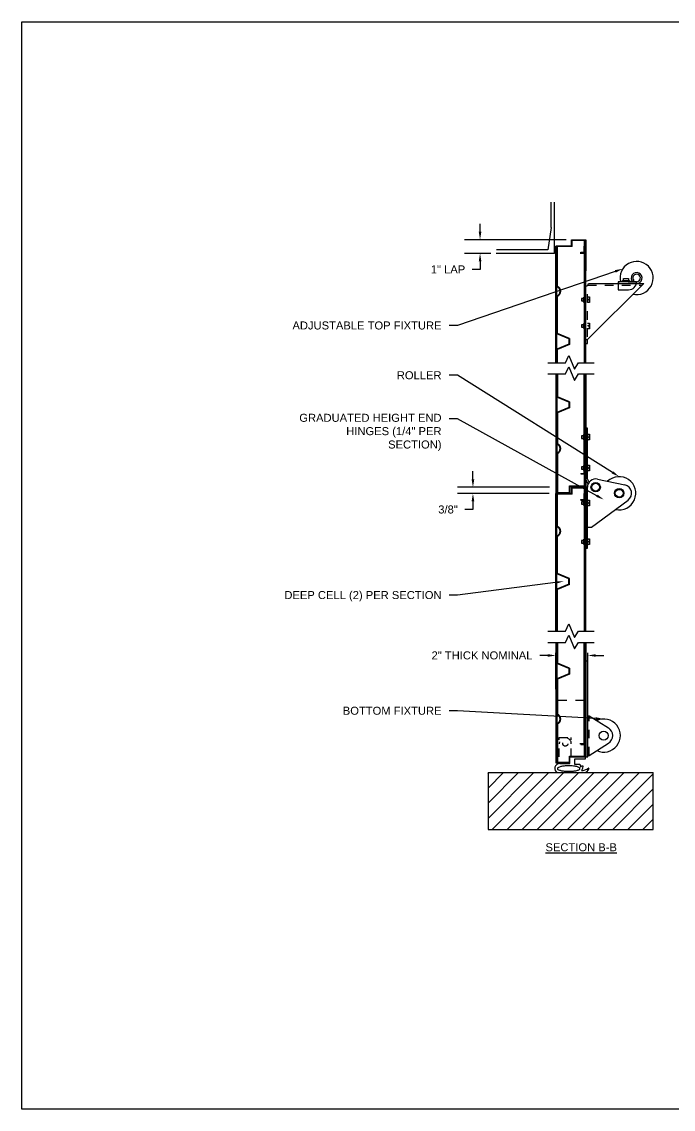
# Model space of a CAD drawing. Header units: inches. Extents: x 168.8 to 189.1, y 234.4 to 247.7.
# Drawn here: x 168.77 to 176.4, y 234.45 to 247.18 of the extents above; entities that cross this region are included whole.
import ezdxf
from ezdxf import colors
from ezdxf.entities.mleader import LeaderData, LeaderLine
from ezdxf.math import Vec2, Vec3

# ---------------------------------------------------------------- set-up
doc = ezdxf.new("R2010")
doc.units = ezdxf.units.IN
doc.header["$LTSCALE"] = 0.25
doc.header["$MEASUREMENT"] = 0
doc.linetypes.add('HIDDEN', pattern=[0.375, 0.25, -0.125])
doc.layers.add('420 - NO WINDOW', color=7, linetype='Continuous')
doc.layers.add('ANNOTATIONS', color=1, linetype='Continuous')
doc.styles.add('ARIAL', font='arial.ttf', dxfattribs={"height": 0.09375})
doc.styles.get("Standard").update_dxf_attribs({"font": 'romans.shx'})
doc.dimstyles.new('DIMSTYLE_5', dxfattribs={"dimtxt": 0.0625, "dimasz": 0.15, "dimexe": 0.18, "dimexo": 0.0625, "dimgap": 0.09, "dimtad": 0, "dimtih": 1, "dimtoh": 1, "dimdec": 5, "dimlfac": 8, "dimzin": 4, "dimdsep": 46, "dimtxsty": 'Standard', "dimcen": 0.09, "dimadec": 0, "dimazin": 0, "dimtp": 0.03125, "dimtm": 0.03125, "dimtfac": 1, "dimtdec": 5, "dimtofl": 0, "dimtmove": 0, "dimatfit": 3, "dimfxl": 1, "dimtolj": 1, "dimtzin": 4, "dimarcsym": 0})
doc.dimstyles.new('STANDARD$0', dxfattribs={"dimtxt": 0.09375, "dimasz": 0.09375, "dimexe": 0.03125, "dimexo": 0.046875, "dimgap": 0.09, "dimtad": 0, "dimtih": 1, "dimtoh": 1, "dimdec": 4, "dimzin": 0, "dimdsep": 46, "dimtxsty": 'ARIAL', "dimcen": 0.09, "dimadec": 0, "dimazin": 0, "dimtfac": 1, "dimtdec": 4, "dimtofl": 0, "dimtmove": 0, "dimatfit": 1, "dimfxl": 1, "dimtolj": 1, "dimtzin": 0, "dimarcsym": 0})

# ---------------------------------------------------------------- blocks, each defined once
blk = doc.blocks.new('*D6')
at = {"layer": 'ANNOTATIONS', "color": 0, "lineweight": -2, "transparency": 16777216}
for p, q in [((174.14, 244.723), (174.14, 244.816)), ((175.15, 244.629), (173.96, 244.629)), ((174.266, 244.47), (173.96, 244.47)), ((174.14, 244.282), (174.046, 244.282)), ((174.14, 244.376), (174.14, 244.282))]:
    blk.add_line(p, q, dxfattribs=at)
at = {"layer": 'ANNOTATIONS', "color": 0, "transparency": 16777216}
for points in [[(174.125, 244.723), (174.156, 244.723), (174.14, 244.629)], [(174.125, 244.376), (174.156, 244.376), (174.14, 244.47)]]:
    blk.add_solid(points, dxfattribs=at)
at = {"layer": 'defpoints', "color": 0, "transparency": 16777216}
for p in [(175.213, 244.629), (174.14, 244.47), (174.328, 244.47)]:
    blk.add_point(p, dxfattribs=at)
at = {"layer": 'ANNOTATIONS', "color": 0, "transparency": 16777216, "insert": (173.765, 244.282), "char_height": 0.0938, "attachment_point": 5, "style": 'ARIAL'}
blk.add_mtext('\\A1;1" LAP', dxfattribs=at)
blk = doc.blocks.new('*D7')
at = {"layer": 'ANNOTATIONS', "color": 0, "lineweight": -2, "transparency": 16777216}
for p, q in [((174.057, 241.824), (174.057, 241.918)), ((174.952, 241.73), (173.877, 241.73)), ((174.951, 241.657), (173.877, 241.657)), ((174.057, 241.47), (173.963, 241.47)), ((174.057, 241.564), (174.057, 241.47))]:
    blk.add_line(p, q, dxfattribs=at)
at = {"layer": 'ANNOTATIONS', "color": 0, "transparency": 16777216}
for points in [[(174.041, 241.824), (174.073, 241.824), (174.057, 241.73)], [(174.041, 241.564), (174.073, 241.564), (174.057, 241.657)]]:
    blk.add_solid(points, dxfattribs=at)
at = {"layer": 'defpoints', "color": 0, "transparency": 16777216}
for p in [(175.015, 241.73), (174.057, 241.657), (175.013, 241.657)]:
    blk.add_point(p, dxfattribs=at)
at = {"layer": 'ANNOTATIONS', "color": 0, "transparency": 16777216, "insert": (173.765, 241.47), "char_height": 0.0938, "attachment_point": 5, "style": 'ARIAL'}
blk.add_mtext('\\A1;3/8"', dxfattribs=at)
blk = doc.blocks.new('*D8')
at = {"layer": 'ANNOTATIONS', "color": 0, "lineweight": -2, "transparency": 16777216}
for p, q in [((174.934, 239.761), (174.84, 239.761)), ((175.028, 239.365), (175.028, 239.792)), ((175.402, 239.365), (175.402, 239.792)), ((175.495, 239.761), (175.589, 239.761))]:
    blk.add_line(p, q, dxfattribs=at)
at = {"layer": 'ANNOTATIONS', "color": 0, "transparency": 16777216}
for points in [[(174.934, 239.776), (174.934, 239.745), (175.028, 239.761)], [(175.495, 239.776), (175.495, 239.745), (175.402, 239.761)]]:
    blk.add_solid(points, dxfattribs=at)
at = {"layer": 'defpoints', "color": 0, "transparency": 16777216}
for p in [(175.402, 239.761), (175.028, 239.318), (175.402, 239.318)]:
    blk.add_point(p, dxfattribs=at)
at = {"layer": 'ANNOTATIONS', "color": 0, "transparency": 16777216, "insert": (174.163, 239.761), "char_height": 0.09375, "attachment_point": 5, "style": 'ARIAL'}
blk.add_mtext('\\A1;2" THICK NOMINAL', dxfattribs=at)

msp = doc.modelspace()

# ---------------------------------------------------------------- hatches: boundary and pattern name
at = {"layer": '420 - NO WINDOW'}
h = msp.add_hatch(dxfattribs=at)
h.set_pattern_fill('ANSI31', color=256, style=0)
h.set_pattern_definition([(45, (-0.36686, 1.20437), (-0.08838835, 0.08838835), [])])
h.paths.add_polyline_path([(176.16832, 238.38842), (174.23343, 238.38842), (174.23343, 237.72355), (176.16832, 237.72355)])

# ---------------------------------------------------------------- linework, layer by layer
for p, q in [((174.9741, 244.7733), (174.9741, 245.07068)), ((175.01349, 244.4697), (175.01349, 245.07068)), ((174.9741, 244.7733), (174.93238, 244.5091)), ((175.02752, 243.18952), (175.02752, 244.55575)), ((175.21268, 244.55575), (175.02752, 244.55575)), ((175.03924, 243.18952), (175.03924, 244.55575)), ((175.21924, 244.54919), (175.0458, 244.54919)), ((175.0458, 244.08182), (175.0458, 244.54919)), ((175.21268, 244.62888), (175.37814, 244.62888)), ((175.21268, 244.55575), (175.21268, 244.62888)), ((175.21924, 244.62231), (175.35986, 244.62231)), ((175.21924, 244.54919), (175.21924, 244.62231)), ((175.35986, 244.62231), (175.35986, 244.55575)), ((175.35986, 244.54919), (175.35986, 244.55575)), ((175.35986, 244.48356), (175.35986, 244.54919)), ((175.36643, 244.62888), (175.36643, 244.55575)), ((175.36643, 243.18952), (175.36643, 244.55575)), ((175.37814, 244.62888), (175.37814, 244.26409)), ((175.37814, 243.18952), (175.37814, 244.62888)), ((175.01349, 244.4697), (174.32844, 244.4697)), ((174.93238, 244.5091), (174.33445, 244.5091)), ((175.31351, 244.47204), (175.36093, 244.47204)), ((175.31955, 244.477), (175.31955, 244.48356)), ((175.31955, 244.48356), (175.35986, 244.48356)), ((175.31955, 244.477), (175.36643, 244.477)), ((175.36093, 244.47204), (175.36093, 243.65822)), ((175.97433, 244.13675), (175.7574, 244.13675)), ((175.7574, 244.13675), (175.7574, 244.043)), ((175.80782, 244.15292), (175.88889, 244.15292)), ((175.80782, 244.13675), (175.80782, 244.15292)), ((175.82068, 244.17351), (175.87859, 244.17351)), ((175.82068, 244.15292), (175.82068, 244.17351)), ((175.87859, 244.17351), (175.87859, 244.15292)), ((175.88889, 244.15292), (175.88889, 244.13675)), ((175.92749, 244.13675), (175.94281, 244.15002)), ((176.05689, 244.1165), (175.39802, 243.46025)), ((175.40967, 244.1165), (176.05689, 244.1165)), ((175.7574, 244.043), (175.88058, 244.043)), ((175.0458, 243.53081), (175.0458, 243.9698)), ((175.32856, 243.94016), (175.32856, 243.91203)), ((175.34799, 243.94016), (175.32856, 243.94016)), ((175.32856, 243.91203), (175.34718, 243.91203)), ((175.34799, 243.94825), (175.34799, 243.90379)), ((175.35925, 243.94825), (175.34799, 243.94825)), ((175.34799, 243.90379), (175.35925, 243.90379)), ((175.41359, 243.92625), (175.39773, 243.92625)), ((175.39802, 243.95959), (175.42102, 243.95959)), ((175.42102, 243.89291), (175.39802, 243.89291)), ((175.42102, 243.95959), (175.42102, 243.89291)), ((175.32856, 243.63347), (175.32856, 243.60534)), ((175.34799, 243.63347), (175.32856, 243.63347)), ((175.34799, 243.64156), (175.34799, 243.5971)), ((175.35925, 243.64156), (175.34799, 243.64156)), ((175.36093, 243.65822), (175.36093, 243.19147)), ((175.39802, 243.6529), (175.42102, 243.6529)), ((175.42102, 243.6529), (175.42102, 243.58622)), ((175.17986, 243.4683), (175.03924, 243.52642)), ((175.18643, 243.47269), (175.0458, 243.53081)), ((175.32856, 243.60534), (175.34718, 243.60534)), ((175.34799, 243.5971), (175.35925, 243.5971)), ((175.41359, 243.61956), (175.39773, 243.61956)), ((175.42102, 243.58622), (175.39802, 243.58622)), ((175.17986, 243.40583), (175.03924, 243.3477)), ((175.18643, 243.40144), (175.0458, 243.34331)), ((175.17986, 243.4683), (175.17986, 243.40583)), ((175.18643, 243.47269), (175.18643, 243.40144)), ((175.37814, 243.46025), (175.39802, 243.46025)), ((175.37814, 243.41338), (175.39802, 243.41338)), ((175.39802, 243.41338), (175.39802, 243.46025)), ((175.0458, 243.18952), (175.0458, 243.34331)), ((175.14006, 243.18952), (175.17857, 243.2736)), ((175.17857, 243.2736), (175.24844, 243.11351)), ((174.93347, 243.18952), (175.14006, 243.18952)), ((175.14006, 243.05721), (175.17857, 243.14128)), ((175.17857, 243.14128), (175.24844, 242.9812)), ((175.24844, 243.11351), (175.29355, 243.18952)), ((175.29355, 243.18952), (175.47653, 243.18952)), ((174.93347, 243.05721), (175.14006, 243.05721)), ((175.02752, 243.05721), (175.02752, 241.66152)), ((175.03924, 243.05721), (175.03924, 241.66152)), ((175.0458, 243.05721), (175.0458, 242.79099)), ((175.24844, 242.9812), (175.29355, 243.05721)), ((175.29355, 243.05721), (175.47653, 243.05721)), ((175.35963, 242.61669), (175.35963, 243.05721)), ((175.36643, 243.05721), (175.36643, 241.74131)), ((175.37814, 243.05721), (175.37814, 241.74131)), ((175.17986, 242.72847), (175.03924, 242.7866)), ((175.18643, 242.73286), (175.0458, 242.79099)), ((175.18643, 242.73286), (175.18643, 242.66161)), ((175.17986, 242.666), (175.03924, 242.60787)), ((175.18643, 242.66161), (175.0458, 242.60349)), ((175.17986, 242.72847), (175.17986, 242.666)), ((175.35963, 241.89896), (175.35963, 242.61669)), ((175.0458, 242.60349), (175.0458, 242.23982)), ((175.37814, 241.82271), (175.37814, 242.42104)), ((175.39802, 242.42104), (175.37814, 242.42104)), ((175.39802, 241.82803), (175.39802, 242.42104)), ((175.39802, 242.35086), (175.42102, 242.35086)), ((175.42102, 242.35086), (175.42102, 242.28418)), ((175.34799, 242.33144), (175.32856, 242.33144)), ((175.32856, 242.33144), (175.32856, 242.3033)), ((175.32856, 242.3033), (175.34718, 242.3033)), ((175.35925, 242.33952), (175.34799, 242.33952)), ((175.34799, 242.33952), (175.34799, 242.29507)), ((175.34799, 242.29507), (175.35925, 242.29507)), ((175.41359, 242.31752), (175.39773, 242.31752)), ((175.42102, 242.28418), (175.39802, 242.28418)), ((175.0458, 242.1278), (175.0458, 241.66809)), ((175.32856, 241.96949), (175.32856, 241.94135)), ((175.34799, 241.96949), (175.32856, 241.96949)), ((175.34799, 241.97757), (175.34799, 241.93312)), ((175.35925, 241.97757), (175.34799, 241.97757)), ((175.39802, 241.98891), (175.42102, 241.98891)), ((175.42102, 241.98891), (175.42102, 241.92223)), ((175.31955, 241.89318), (175.36643, 241.89318)), ((175.31955, 241.89318), (175.31955, 241.88662)), ((175.31955, 241.88662), (175.35986, 241.88662)), ((175.32856, 241.94135), (175.34718, 241.94135)), ((175.34799, 241.93312), (175.35925, 241.93312)), ((175.35986, 241.88662), (175.35986, 241.74787)), ((175.41359, 241.95557), (175.39773, 241.95557)), ((175.42102, 241.92223), (175.39802, 241.92223)), ((175.18643, 241.74787), (175.35986, 241.74787)), ((175.18643, 241.66809), (175.18643, 241.74787)), ((175.19299, 241.74131), (175.37814, 241.74131)), ((175.19299, 241.66152), (175.19299, 241.74131)), ((175.21268, 241.73104), (175.37814, 241.73104)), ((175.21268, 241.65792), (175.21268, 241.73104)), ((175.21924, 241.72448), (175.35986, 241.72448)), ((175.21924, 241.65136), (175.21924, 241.72448)), ((175.35986, 241.72448), (175.35986, 241.65792)), ((175.36643, 241.73104), (175.36643, 241.65792)), ((175.40727, 241.77225), (175.37814, 241.82271)), ((175.37814, 241.73104), (175.37814, 241.01667)), ((175.37814, 240.0469), (175.37814, 241.73104)), ((175.39802, 241.73104), (175.37814, 241.73104)), ((175.41921, 241.79134), (175.39802, 241.82803)), ((175.39802, 241.01667), (175.39802, 241.73104)), ((175.51407, 241.82539), (175.83718, 241.75801)), ((175.02752, 241.66152), (175.19299, 241.66152)), ((175.02752, 240.0469), (175.02752, 241.65792)), ((175.21268, 241.65792), (175.02752, 241.65792)), ((175.03924, 240.0469), (175.03924, 241.65792)), ((175.0458, 241.66809), (175.18643, 241.66809)), ((175.21924, 241.65136), (175.0458, 241.65136)), ((175.0458, 241.27143), (175.0458, 241.65136)), ((175.31955, 241.58573), (175.35986, 241.58573)), ((175.31955, 241.57917), (175.31955, 241.58573)), ((175.35986, 241.65136), (175.35986, 241.65792)), ((175.35986, 241.58573), (175.35986, 241.65136)), ((175.36643, 240.0469), (175.36643, 241.65792)), ((175.31955, 241.57917), (175.36643, 241.57917)), ((175.32856, 241.55991), (175.32856, 241.53178)), ((175.34799, 241.55991), (175.32856, 241.55991)), ((175.32856, 241.53178), (175.34718, 241.53178)), ((175.34799, 241.568), (175.34799, 241.52354)), ((175.35925, 241.568), (175.34799, 241.568)), ((175.34799, 241.52354), (175.35925, 241.52354)), ((175.35925, 241.57174), (175.35925, 240.0469)), ((175.41359, 241.546), (175.39773, 241.546)), ((175.39802, 241.57934), (175.42102, 241.57934)), ((175.42102, 241.51266), (175.39802, 241.51266)), ((175.42102, 241.57934), (175.42102, 241.51266)), ((175.44489, 241.26229), (175.87595, 241.58081)), ((175.39802, 241.26229), (175.44489, 241.26229)), ((175.0458, 240.72076), (175.0458, 241.15941)), ((175.32856, 241.10589), (175.32856, 241.07775)), ((175.34799, 241.10589), (175.32856, 241.10589)), ((175.32856, 241.07775), (175.34718, 241.07775)), ((175.34799, 241.11397), (175.34799, 241.06952)), ((175.35925, 241.11397), (175.34799, 241.11397)), ((175.41359, 241.09197), (175.39773, 241.09197)), ((175.39802, 241.12531), (175.42102, 241.12531)), ((175.42102, 241.12531), (175.42102, 241.05863)), ((175.34799, 241.06952), (175.35925, 241.06952)), ((175.37814, 241.01667), (175.39802, 241.01667)), ((175.42102, 241.05863), (175.39802, 241.05863)), ((175.17986, 240.65824), (175.03924, 240.71637)), ((175.18643, 240.66263), (175.0458, 240.72076)), ((175.17986, 240.59577), (175.03924, 240.53765)), ((175.18643, 240.59138), (175.0458, 240.53326)), ((175.17986, 240.59577), (175.17986, 240.65824)), ((175.18643, 240.59138), (175.18643, 240.66263)), ((175.0458, 240.0469), (175.0458, 240.53326)), ((175.14006, 240.0469), (175.17857, 240.13098)), ((175.17857, 240.13098), (175.24844, 239.97089)), ((174.93347, 240.0469), (175.14006, 240.0469)), ((175.14006, 239.91458), (175.17857, 239.99866)), ((175.17857, 239.99866), (175.24844, 239.83857)), ((175.24844, 239.97089), (175.29355, 240.0469)), ((175.29355, 240.0469), (175.47653, 240.0469)), ((174.93347, 239.91458), (175.14006, 239.91458)), ((175.02752, 239.91458), (175.02752, 238.50467)), ((175.03924, 239.91458), (175.03924, 238.50467)), ((175.0458, 239.91458), (175.0458, 239.67204)), ((175.24844, 239.83857), (175.29355, 239.91458)), ((175.29355, 239.91458), (175.47653, 239.91458)), ((175.36094, 238.72921), (175.36094, 239.91458)), ((175.36643, 239.91458), (175.36643, 238.57329)), ((175.37814, 239.91458), (175.37814, 238.57329)), ((175.37814, 239.69829), (175.40158, 239.69829)), ((175.40158, 238.57329), (175.40158, 239.69829)), ((175.17986, 239.60953), (175.03924, 239.66765)), ((175.18643, 239.61391), (175.0458, 239.67204)), ((175.17986, 239.60953), (175.17986, 239.54705)), ((175.18643, 239.61391), (175.18643, 239.54266)), ((175.17986, 239.54705), (175.03924, 239.48893)), ((175.18643, 239.54266), (175.0458, 239.48454)), ((175.0458, 239.48454), (175.0458, 239.0718)), ((175.40158, 239.05446), (175.41916, 239.05446)), ((175.41916, 239.05446), (175.64533, 238.91188)), ((175.0458, 238.95978), (175.0458, 238.50673)), ((175.02752, 238.75227), (175.02752, 238.50467)), ((175.31083, 238.72921), (175.36094, 238.72921)), ((175.31955, 238.72516), (175.31955, 238.7186)), ((175.31955, 238.72516), (175.36643, 238.72516)), ((175.31955, 238.7186), (175.35986, 238.7186)), ((175.35986, 238.7186), (175.35986, 238.57985)), ((175.41916, 238.59087), (175.64533, 238.73345)), ((175.18643, 238.57985), (175.35986, 238.57985)), ((175.18643, 238.51123), (175.18643, 238.57985)), ((175.19299, 238.57329), (175.40158, 238.57329)), ((175.19299, 238.50467), (175.19299, 238.57329)), ((175.19299, 238.49477), (175.19299, 238.57329)), ((175.19299, 238.57329), (175.36957, 238.57329)), ((175.36957, 238.5484), (175.24769, 238.5484)), ((175.24769, 238.5484), (175.24769, 238.48914)), ((175.36957, 238.57329), (175.36957, 238.5484)), ((175.40158, 238.59087), (175.41916, 238.59087)), ((175.02752, 238.50467), (175.19299, 238.50467)), ((175.0458, 238.51123), (175.18643, 238.51123)), ((175.07435, 238.49477), (175.19299, 238.49477)), ((175.24871, 238.4892), (175.31023, 238.4892)), ((175.31023, 238.4892), (175.31671, 238.45465)), ((175.33314, 238.46834), (175.31671, 238.45465)), ((175.33858, 238.43908), (175.32881, 238.41465)), ((175.32881, 238.41465), (175.34889, 238.41322)), ((175.33314, 238.46834), (175.34249, 238.46647)), ((175.34249, 238.46647), (175.33858, 238.43908)), ((175.34889, 238.41322), (175.39145, 238.42869)), ((175.40233, 238.41904), (175.39055, 238.40053)), ((175.39145, 238.42869), (175.40969, 238.4403)), ((175.4138, 238.43611), (175.40207, 238.41851)), ((174.23343, 238.38842), (176.16832, 238.38842)), ((174.23343, 238.38842), (174.23343, 237.72355)), ((174.55526, 238.38842), (176.16832, 238.38842)), ((175.04851, 238.38842), (175.36953, 238.38842)), ((175.36953, 238.38842), (175.38659, 238.39696)), ((176.16832, 237.72355), (176.16832, 238.38842)), ((174.23343, 237.72355), (176.16832, 237.72355))]:
    msp.add_line(p, q, dxfattribs=at)
at = {"layer": '420 - NO WINDOW', "linetype": 'HIDDEN'}
for p, q in [((175.39802, 243.49273), (175.39802, 244.0925)), ((175.40278, 244.09663), (176.03694, 244.09663)), ((175.97433, 244.1165), (175.7574, 244.1165)), ((175.05658, 239.23891), (175.40158, 239.23891)), ((175.05658, 239.23891), (175.40158, 239.23891)), ((175.41916, 238.59087), (175.41916, 239.05446)), ((175.0683, 238.57329), (175.0683, 238.79829)), ((175.0683, 238.79829), (175.20893, 238.79829)), ((175.20893, 238.57329), (175.20893, 238.79829))]:
    msp.add_line(p, q, dxfattribs=at)
at = {"layer": '420 - NO WINDOW', "linetype": 'Continuous'}
for p, q in [((175.02752, 240.18892), (175.02752, 240.21838)), ((175.37814, 240.18598), (175.37814, 240.21838))]:
    msp.add_line(p, q, dxfattribs=at)
at = {"layer": '420 - NO WINDOW', "color": 4}
msp.add_line((175.37814, 238.57329), (175.37814, 238.75227), dxfattribs=at)
at = {"layer": '420 - NO WINDOW'}
msp.add_lwpolyline([(175.17929, 238.40427, 0.02528284), (175.23338, 238.40701, 0.03478828), (175.27219, 238.4137, 0.07358528), (175.30542, 238.42724, 0.26515919), (175.31067, 238.43645, 0.26515919), (175.30542, 238.44566, 0.07358528), (175.27219, 238.4592, 0.03478828), (175.23338, 238.46589, 0.02528284), (175.17929, 238.46863, 0.02528284), (175.12521, 238.46589, 0.03478828), (175.0864, 238.4592, 0.07358528), (175.05317, 238.44566, 0.26515919), (175.04792, 238.43645, 0.26515919), (175.05317, 238.42724, 0.07358528), (175.0864, 238.4137, 0.03478828), (175.12521, 238.40701, 0.02528284)], format="xyb", close=True, dxfattribs=at)
for centre, radius in [((175.49439, 241.73104), 0.05484), ((175.49439, 241.73104), 0.04576), ((175.77002, 241.66073), 0.05484), ((175.77002, 241.66073), 0.04528), ((175.58908, 238.82266), 0.05273)]:
    msp.add_circle(centre, radius, dxfattribs=at)
at = {"layer": '420 - NO WINDOW', "linetype": 'HIDDEN'}
msp.add_circle((175.13861, 238.72798), 0.0293, dxfattribs=at)
at = {"layer": '420 - NO WINDOW'}
for centre, radius, start, end in [((175.97433, 244.18081), 0.19445, 257.159756, 193.09715), ((175.88058, 244.13675), 0.09375, 270, 0), ((175.97433, 244.18081), 0.06431, 268.035395, 223.245926), ((175.97433, 244.18081), 0.04406, 270, 224.330394), ((175.02705, 244.02581), 0.0525, 283.423264, 76.576736), ((175.02705, 244.02581), 0.05906, 288.509405, 71.490595), ((175.38298, 244.11463), 0.02676, 259.592686, 4.013974), ((175.39919, 243.94191), 0.02128, 311.453492, 55.481098), ((175.39919, 243.91058), 0.02128, 304.518902, 48.546508), ((175.39919, 243.63522), 0.02128, 311.453492, 55.481098), ((175.39919, 243.60389), 0.02128, 304.518902, 48.546508), ((175.39919, 242.33319), 0.02128, 311.453492, 55.481098), ((175.02705, 242.18381), 0.0525, 283.423264, 76.576736), ((175.02705, 242.18381), 0.05906, 288.509405, 71.490595), ((175.39919, 242.30185), 0.02128, 304.518902, 48.546508), ((175.39919, 241.97124), 0.02128, 311.453492, 55.481098), ((175.39919, 241.9399), 0.02128, 304.518902, 48.546508), ((175.77002, 241.66073), 0.19445, 257.329586, 134.146888), ((175.49439, 241.73104), 0.09638, 78.221415, 180), ((175.81689, 241.66073), 0.09938, 306.461266, 78.221415), ((175.39919, 241.56166), 0.02128, 311.453492, 55.481098), ((175.39919, 241.53033), 0.02128, 304.518902, 48.546508), ((175.02705, 241.21542), 0.0525, 283.423264, 76.576736), ((175.02705, 241.21542), 0.05906, 288.509405, 71.490595), ((175.39919, 241.10764), 0.02128, 311.453492, 55.481098), ((175.39919, 241.07631), 0.02128, 304.518902, 48.546508), ((175.02705, 239.01579), 0.0525, 283.423264, 76.576736), ((175.02705, 239.01579), 0.05906, 288.509405, 71.490595), ((175.58908, 238.82266), 0.19445, 245.074813, 114.925187), ((175.58908, 238.82266), 0.10547, 302.227615, 57.772385), ((175.07207, 238.43901), 0.0558, 87.651783, 245.035568), ((175.24871, 238.49016), 0.00096, 180, 270), ((175.4113, 238.43777), 0.003, 326.309932, 122.471192), ((175.38212, 238.4059), 0.01, 296.565051, 327.528808)]:
    msp.add_arc(centre, radius, start, end, dxfattribs=at)
at = {"layer": '420 - NO WINDOW', "linetype": 'HIDDEN'}
msp.add_arc((175.13861, 238.72798), 0.07031, 0, 180, dxfattribs=at)
at = {"layer": 'defpoints'}
msp.add_lwpolyline([(189.05875, 234.44685), (168.77187, 234.44685), (168.77187, 247.18196), (189.05875, 247.18196)], close=True, dxfattribs=at)

# ---------------------------------------------------------------- texts
at = {"layer": 'ANNOTATIONS', "insert": (175.32494, 237.56155), "char_height": 0.09375, "width": 1.3823677, "attachment_point": 2, "style": 'ARIAL'}
msp.add_mtext('{\\LSECTION B-B}', dxfattribs=at)

# ---------------------------------------------------------------- dimensions: what is measured, and where the dimension line sits
at = {"layer": 'ANNOTATIONS'}
for base, p1, p2, text, picture, middle in [((174.1402, 244.4697), (175.21268, 244.62888), (174.32844, 244.4697), '1" LAP', '*D6', (173.7648, 244.2822)), ((174.05701, 241.65725), (175.01452, 241.73031), (175.01343, 241.65725), '3/8"', '*D7', (173.7648, 241.46975))]:
    dim = msp.add_linear_dim(base=base, p1=p1, p2=p2, angle=270, text=text, dimstyle='DIMSTYLE_5', override={"dimtxt": 0.08, "dimasz": 0.09375, "dimdec": 3, "dimlunit": 4, "dimtxsty": 'ARIAL'}, dxfattribs=at)
    dim.commit()
    dim.dimension.update_dxf_attribs({"geometry": picture, "text_midpoint": middle, "dimtype": 160})
dim = msp.add_linear_dim(base=(175.40158, 239.76079), p1=(175.02752, 239.3179), p2=(175.40158, 239.3179), text='2" THICK NOMINAL', dimstyle='STANDARD$0', dxfattribs=at)
dim.commit()
dim.dimension.update_dxf_attribs({"geometry": '*D8', "text_midpoint": (174.16341, 239.76079), "dimtype": 160})

# ---------------------------------------------------------------- leaders
ml = msp.add_multileader_mtext('Standard', dxfattribs=at)
ml.set_content('ADJUSTABLE TOP FIXTURE', color=256, style='ARIAL')
ml.set_leader_properties()
ml.build(insert=Vec2(0, 0))
ml.multileader.update_dxf_attribs({"dogleg_length": 0.36, "arrow_head_size": 0.09375})
ctx = ml.context
ctx.base_point, ctx.char_height, ctx.arrow_head_size, ctx.landing_gap_size, ctx.plane_origin = Vec3(171.85962, 243.62455), 0.09375, 0.09375, 0.09, Vec3(171.95945, 243.46066)
ctx.text_align_type = 2
notes = []
notes.append((ctx, [(1, (1, 1, 0), (173.87707, 243.62455), (-1, 0), 0.09796, [(0, [(175.81285, 244.28913)], 0, [])])]))
ctx.mtext.insert, ctx.mtext.width, ctx.mtext.alignment, ctx.mtext.flow_direction = Vec3(173.68911, 243.67222), 1.7447527, 3, 5
ml = msp.add_multileader_mtext('Standard', dxfattribs=at)
ml.set_content('ROLLER', color=256, style='ARIAL')
ml.set_leader_properties()
ml.build(insert=Vec2(0, 0))
ml.multileader.update_dxf_attribs({"dogleg_length": 0.36, "arrow_head_size": 0.09375})
ctx = ml.context
ctx.base_point, ctx.char_height, ctx.arrow_head_size, ctx.landing_gap_size, ctx.plane_origin = Vec3(173.08701, 243.04152), 0.09375, 0.09375, 0.09, Vec3(171.95945, 241.97693)
ctx.text_align_type = 2
notes.append((ctx, [(1, (1, 1, 0), (173.87707, 243.04152), (-1, 0), 0.09796, [(0, [(175.77002, 241.85518)], 0, [])])]))
ctx.mtext.insert, ctx.mtext.width, ctx.mtext.alignment, ctx.mtext.flow_direction = Vec3(173.68911, 243.08919), 1.7447527, 3, 5
ml = msp.add_multileader_mtext('Standard', dxfattribs=at)
ml.set_content('GRADUATED HEIGHT END HINGES (1/4" PER SECTION)', color=256, style='ARIAL')
ml.set_leader_properties()
ml.build(insert=Vec2(0, 0))
ml.multileader.update_dxf_attribs({"dogleg_length": 0.36, "arrow_head_size": 0.09375})
ctx = ml.context
ctx.base_point, ctx.char_height, ctx.arrow_head_size, ctx.landing_gap_size, ctx.plane_origin = Vec3(171.94672, 242.53021), 0.09375, 0.09375, 0.09, Vec3(171.95945, 242.7226)
ctx.text_align_type = 2
notes.append((ctx, [(1, (1, 1, 0), (173.87707, 242.53021), (-1, 0), 0.09796, [(0, [(175.59051, 241.58599)], 0, [])])]))
ctx.mtext.insert, ctx.mtext.width, ctx.mtext.alignment, ctx.mtext.flow_direction = Vec3(173.68911, 242.59087), 1.7447527, 3, 5
ml = msp.add_multileader_mtext('Standard', dxfattribs=at)
ml.set_content('DEEP CELL (2) PER SECTION', color=256, style='ARIAL')
ml.set_leader_properties()
ml.build(insert=Vec2(0, 0))
ml.multileader.update_dxf_attribs({"dogleg_length": 0.36, "arrow_head_size": 0.09375})
ctx = ml.context
ctx.base_point, ctx.char_height, ctx.arrow_head_size, ctx.landing_gap_size, ctx.plane_origin = Vec3(172.3881, 240.46748), 0.09375, 0.09375, 0.09, Vec3(171.95945, 241.3914)
ctx.text_align_type = 2
notes.append((ctx, [(1, (1, 1, 0), (173.87707, 240.46748), (-1, 0), 0.09796, [(0, [(175.11661, 240.62715)], 0, [])])]))
ctx.mtext.insert, ctx.mtext.width, ctx.mtext.alignment, ctx.mtext.flow_direction = Vec3(173.68911, 240.51516), 1.7447527, 3, 5
ml = msp.add_multileader_mtext('Standard', dxfattribs=at)
ml.set_content('BOTTOM FIXTURE', color=256, style='ARIAL')
ml.set_leader_properties()
ml.build(insert=Vec2(0, 0))
ml.multileader.update_dxf_attribs({"dogleg_length": 0.36, "arrow_head_size": 0.09375})
ctx = ml.context
ctx.base_point, ctx.char_height, ctx.arrow_head_size, ctx.landing_gap_size, ctx.plane_origin = Vec3(172.45889, 239.11289), 0.09375, 0.09375, 0.09, Vec3(171.95945, 240.0368)
ctx.text_align_type = 2
notes.append((ctx, [(1, (1, 1, 0), (173.87707, 239.11289), (-1, 0), 0.09796, [(0, [(175.58908, 239.01711)], 0, [])])]))
ctx.mtext.insert, ctx.mtext.width, ctx.mtext.alignment, ctx.mtext.flow_direction = Vec3(173.68911, 239.16056), 1.7447527, 3, 5
for ctx, leaders in notes:
    for number, flags, end, landing, length, lines in leaders:
        leader = LeaderData()
        leader.index, (leader.has_last_leader_line, leader.has_dogleg_vector, leader.attachment_direction) = number, flags
        leader.last_leader_point, leader.dogleg_vector, leader.dogleg_length = Vec3(end), Vec3(landing), length
        for number, points, colour, breaks in lines:
            line = LeaderLine()
            line.index, line.vertices, line.color, line.breaks = number, Vec3.list(points), colors.encode_raw_color(colour), breaks
            leader.lines.append(line)
        ctx.leaders.append(leader)

doc.saveas('drawing.dxf')
